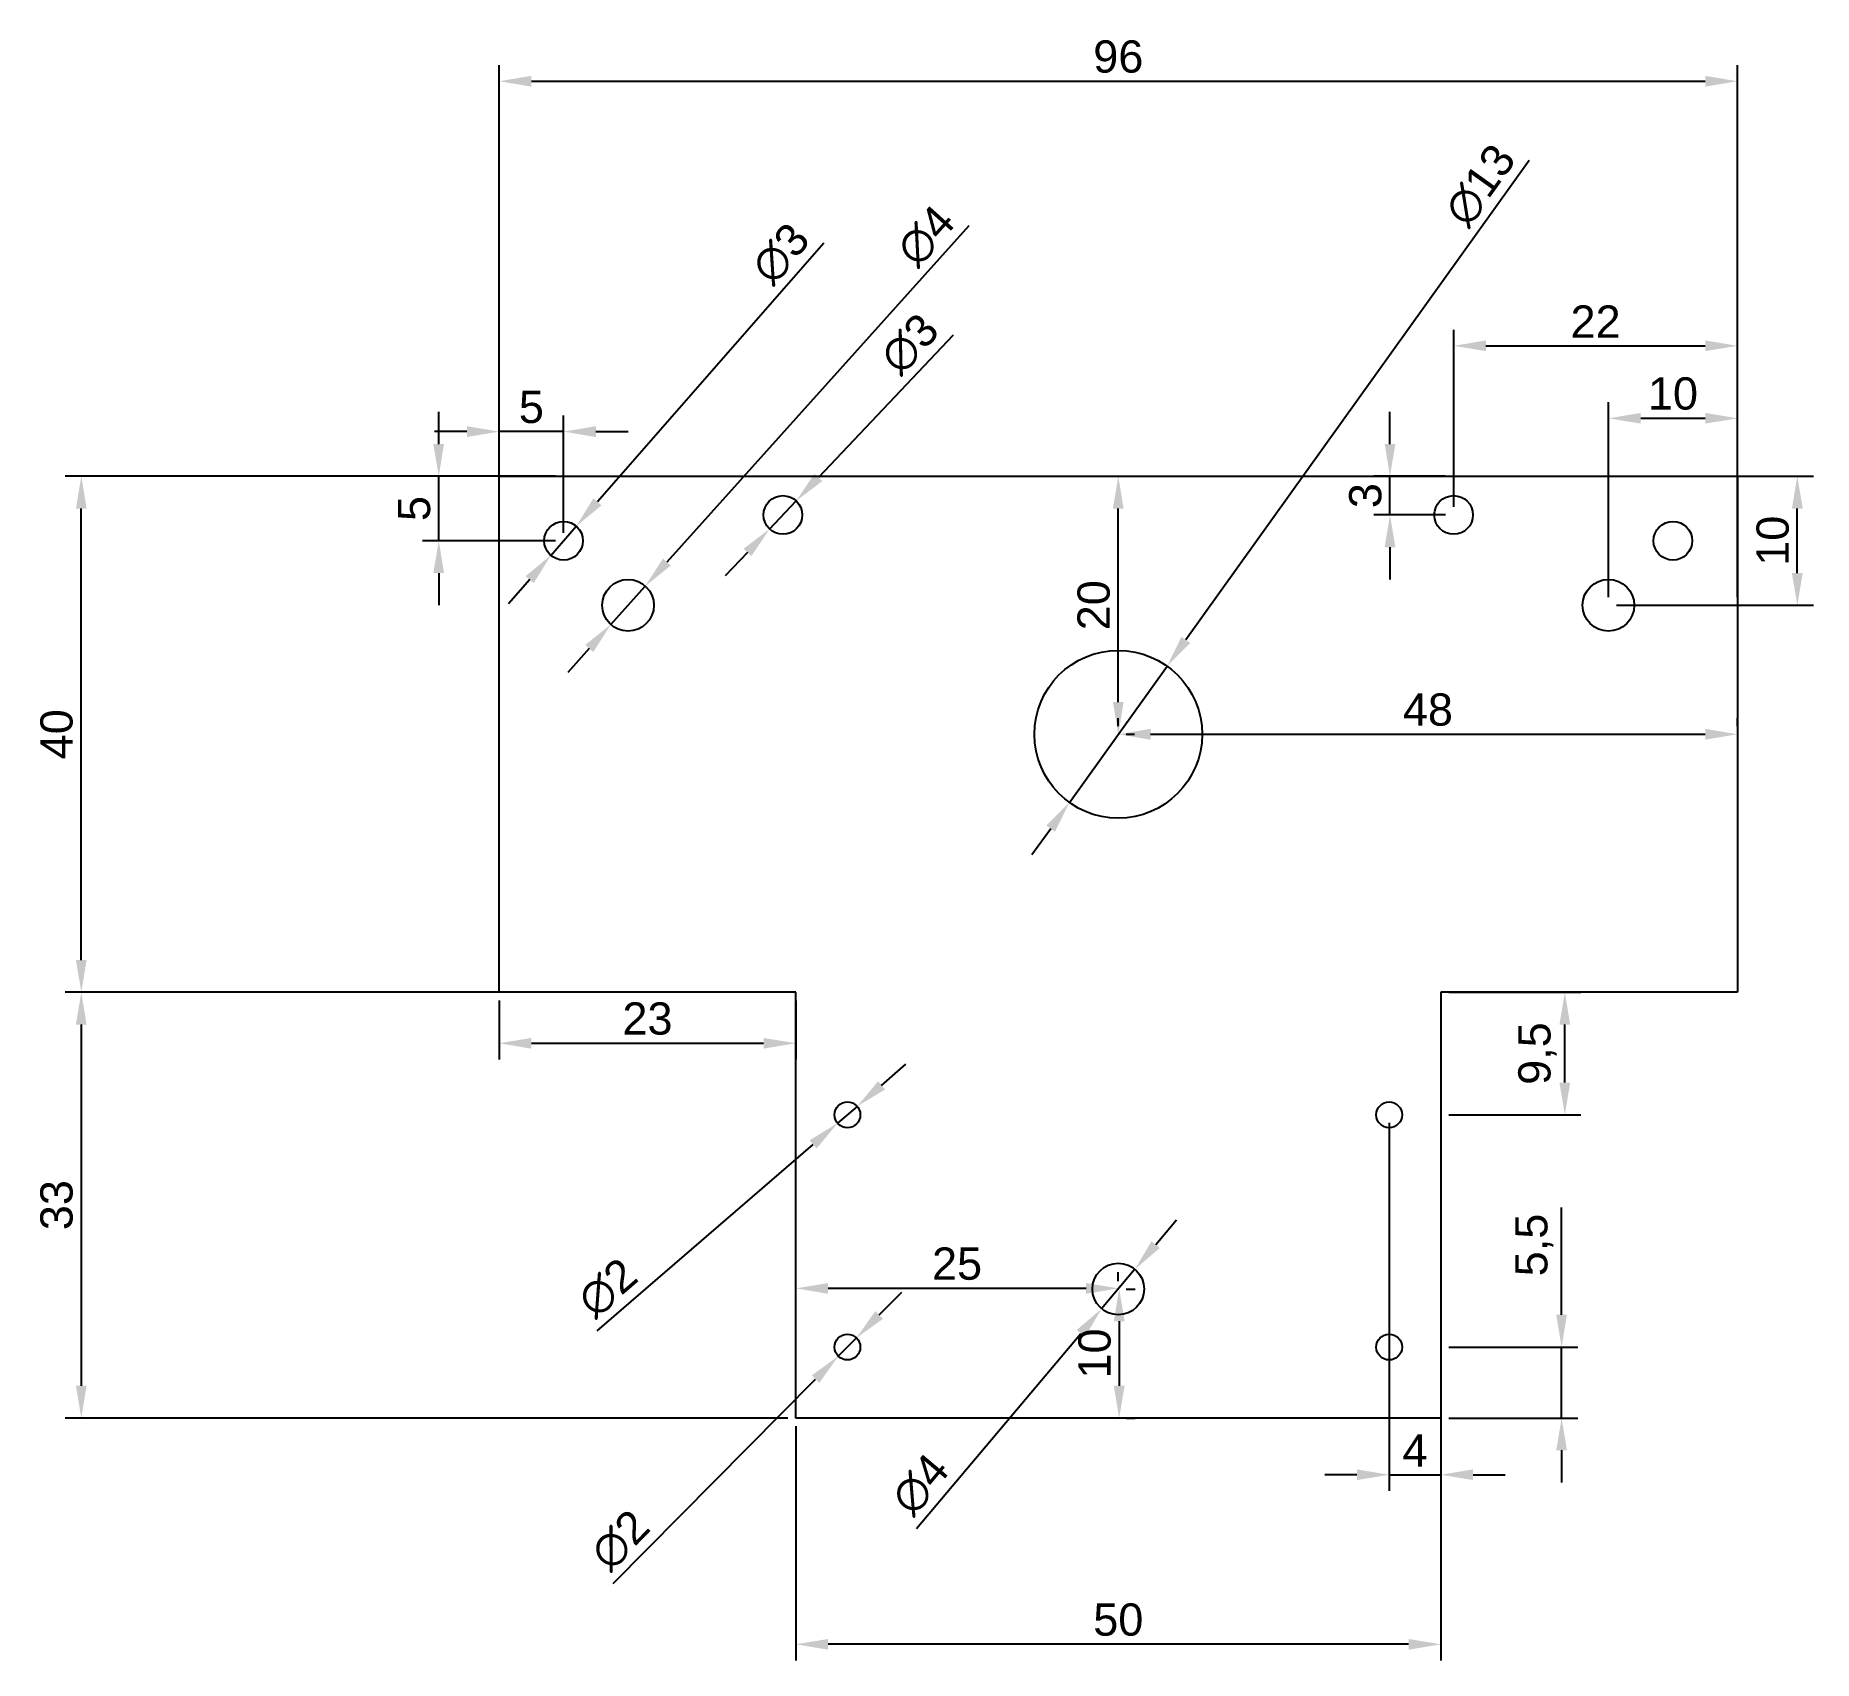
# Model space of a CAD drawing. Header units: millimetres. Extents: x 2460 to 2597, y 1608 to 1734.
import ezdxf

# ---------------------------------------------------------------- set-up
doc = ezdxf.new("R2010")
doc.units = ezdxf.units.MM
doc.styles.get("Standard").update_dxf_attribs({"font": 'arial.ttf'})
doc.dimstyles.new('ISO-25', dxfattribs={"dimtxt": 2.5, "dimasz": 2.5, "dimexe": 1.25, "dimexo": 0.625, "dimtad": 1, "dimtxsty": 'Standard', "dimcen": 2.5, "dimadec": 0, "dimazin": 0, "dimtfac": 1, "dimtmove": 0, "dimatfit": 3, "dimfxl": 1, "dimarcsym": 0})

# ---------------------------------------------------------------- blocks, each defined once
blk = doc.blocks.new('*D1')
at = {"color": 0, "lineweight": -2, "transparency": 16777216}
for p, q in [((2495.61, 1700.44), (2495.61, 1731.69)), ((2591.61, 1700.44), (2591.61, 1731.69)), ((2498.11, 1730.44), (2589.11, 1730.44))]:
    blk.add_line(p, q, dxfattribs=at)
at = {"color": 0, "transparency": 16777216}
for points in [[(2498.11, 1730.86), (2498.11, 1730.02), (2495.61, 1730.44)], [(2589.11, 1730.86), (2589.11, 1730.02), (2591.61, 1730.44)]]:
    blk.add_solid(points, dxfattribs=at)
at = {"layer": 'Defpoints', "color": 0, "transparency": 16777216}
for p in [(2591.61, 1730.44), (2495.61, 1699.82), (2591.61, 1699.82)]:
    blk.add_point(p, dxfattribs=at)
at = {"color": 0, "transparency": 16777216, "insert": (2543.61, 1732.34), "char_height": 2.5, "attachment_point": 5}
blk.add_mtext('96', dxfattribs=at)
blk = doc.blocks.new('*D2')
at = {"color": 0, "lineweight": -2, "transparency": 16777216}
for p, q in [((2518.61, 1626.19), (2518.61, 1608.03)), ((2568.61, 1626.19), (2568.61, 1608.03)), ((2566.11, 1609.28), (2521.11, 1609.28))]:
    blk.add_line(p, q, dxfattribs=at)
at = {"color": 0, "transparency": 16777216}
for points in [[(2521.11, 1609.69), (2521.11, 1608.86), (2518.61, 1609.28)], [(2566.11, 1609.69), (2566.11, 1608.86), (2568.61, 1609.28)]]:
    blk.add_solid(points, dxfattribs=at)
at = {"layer": 'Defpoints', "color": 0, "transparency": 16777216}
for p in [(2518.61, 1626.82), (2568.61, 1626.82), (2518.61, 1609.28)]:
    blk.add_point(p, dxfattribs=at)
at = {"color": 0, "transparency": 16777216, "insert": (2543.61, 1611.18), "char_height": 2.5, "attachment_point": 5}
blk.add_mtext('50', dxfattribs=at)
blk = doc.blocks.new('*D3')
at = {"color": 0, "lineweight": -2, "transparency": 16777216}
for p, q in [((2517.98, 1659.82), (2461.97, 1659.82)), ((2463.22, 1657.32), (2463.22, 1629.32)), ((2517.98, 1626.82), (2461.97, 1626.82))]:
    blk.add_line(p, q, dxfattribs=at)
at = {"color": 0, "transparency": 16777216}
for points in [[(2462.8, 1657.32), (2463.63, 1657.32), (2463.22, 1659.82)], [(2462.8, 1629.32), (2463.63, 1629.32), (2463.22, 1626.82)]]:
    blk.add_solid(points, dxfattribs=at)
at = {"layer": 'Defpoints', "color": 0, "transparency": 16777216}
for p in [(2518.61, 1659.82), (2463.22, 1626.82), (2518.61, 1626.82)]:
    blk.add_point(p, dxfattribs=at)
at = {"color": 0, "transparency": 16777216, "insert": (2461.31, 1643.32), "char_height": 2.5, "attachment_point": 5, "rotation": 90}
blk.add_mtext('33', dxfattribs=at)
blk = doc.blocks.new('*D4')
at = {"color": 0, "lineweight": -2, "transparency": 16777216}
for p, q in [((2494.98, 1699.82), (2461.97, 1699.82)), ((2463.22, 1662.32), (2463.22, 1697.32)), ((2494.98, 1659.82), (2461.97, 1659.82))]:
    blk.add_line(p, q, dxfattribs=at)
at = {"color": 0, "transparency": 16777216}
for points in [[(2462.8, 1697.32), (2463.63, 1697.32), (2463.22, 1699.82)], [(2462.8, 1662.32), (2463.63, 1662.32), (2463.22, 1659.82)]]:
    blk.add_solid(points, dxfattribs=at)
at = {"layer": 'Defpoints', "color": 0, "transparency": 16777216}
for p in [(2463.22, 1699.82), (2495.61, 1699.82), (2495.61, 1659.82)]:
    blk.add_point(p, dxfattribs=at)
at = {"color": 0, "transparency": 16777216, "insert": (2461.31, 1679.82), "char_height": 2.5, "attachment_point": 5, "rotation": 90}
blk.add_mtext('40', dxfattribs=at)
blk = doc.blocks.new('*D5')
at = {"color": 0, "lineweight": -2, "transparency": 16777216}
for p, q in [((2495.61, 1659.19), (2495.61, 1654.62)), ((2518.61, 1659.19), (2518.61, 1654.62)), ((2498.11, 1655.87), (2516.11, 1655.87))]:
    blk.add_line(p, q, dxfattribs=at)
at = {"color": 0, "transparency": 16777216}
for points in [[(2498.11, 1656.28), (2498.11, 1655.45), (2495.61, 1655.87)], [(2516.11, 1656.28), (2516.11, 1655.45), (2518.61, 1655.87)]]:
    blk.add_solid(points, dxfattribs=at)
at = {"layer": 'Defpoints', "color": 0, "transparency": 16777216}
for p in [(2495.61, 1659.82), (2518.61, 1659.82), (2518.61, 1655.87)]:
    blk.add_point(p, dxfattribs=at)
at = {"color": 0, "transparency": 16777216, "insert": (2507.11, 1657.77), "char_height": 2.5, "attachment_point": 5}
blk.add_mtext('23', dxfattribs=at)
blk = doc.blocks.new('*D6')
at = {"color": 0, "lineweight": -2, "transparency": 16777216}
for p, q in [((2495.61, 1695.44), (2495.61, 1704.53)), ((2500.61, 1695.44), (2500.61, 1704.53)), ((2493.11, 1703.28), (2490.61, 1703.28)), ((2500.61, 1703.28), (2495.61, 1703.28)), ((2503.11, 1703.28), (2505.61, 1703.28))]:
    blk.add_line(p, q, dxfattribs=at)
at = {"color": 0, "transparency": 16777216}
for points in [[(2493.11, 1703.7), (2493.11, 1702.86), (2495.61, 1703.28)], [(2503.11, 1703.7), (2503.11, 1702.86), (2500.61, 1703.28)]]:
    blk.add_solid(points, dxfattribs=at)
at = {"layer": 'Defpoints', "color": 0, "transparency": 16777216}
for p in [(2495.61, 1703.28), (2495.61, 1694.82), (2500.61, 1694.82)]:
    blk.add_point(p, dxfattribs=at)
at = {"color": 0, "transparency": 16777216, "insert": (2498.11, 1705.18), "char_height": 2.5, "attachment_point": 5}
blk.add_mtext('5', dxfattribs=at)
blk = doc.blocks.new('*D7')
at = {"color": 0, "lineweight": -2, "transparency": 16777216}
for p, q in [((2490.93, 1702.32), (2490.93, 1704.82)), ((2499.98, 1699.82), (2489.68, 1699.82)), ((2490.93, 1694.82), (2490.93, 1699.82)), ((2499.98, 1694.82), (2489.68, 1694.82)), ((2490.93, 1692.32), (2490.93, 1689.82))]:
    blk.add_line(p, q, dxfattribs=at)
at = {"color": 0, "transparency": 16777216}
for points in [[(2490.51, 1702.32), (2491.34, 1702.32), (2490.93, 1699.82)], [(2490.51, 1692.32), (2491.34, 1692.32), (2490.93, 1694.82)]]:
    blk.add_solid(points, dxfattribs=at)
at = {"layer": 'Defpoints', "color": 0, "transparency": 16777216}
for p in [(2490.93, 1699.82), (2500.61, 1699.82), (2500.61, 1694.82)]:
    blk.add_point(p, dxfattribs=at)
at = {"color": 0, "transparency": 16777216, "insert": (2489.03, 1697.32), "char_height": 2.5, "attachment_point": 5, "rotation": 90}
blk.add_mtext('5', dxfattribs=at)
blk = doc.blocks.new('*D8')
at = {"color": 0, "lineweight": -2, "transparency": 16777216}
for p, q in [((2564.67, 1702.32), (2564.67, 1704.82)), ((2568.98, 1699.82), (2563.42, 1699.82)), ((2564.67, 1696.82), (2564.67, 1699.82)), ((2568.98, 1696.82), (2563.42, 1696.82)), ((2564.67, 1694.32), (2564.67, 1691.82))]:
    blk.add_line(p, q, dxfattribs=at)
at = {"color": 0, "transparency": 16777216}
for points in [[(2564.26, 1702.32), (2565.09, 1702.32), (2564.67, 1699.82)], [(2564.26, 1694.32), (2565.09, 1694.32), (2564.67, 1696.82)]]:
    blk.add_solid(points, dxfattribs=at)
at = {"layer": 'Defpoints', "color": 0, "transparency": 16777216}
for p in [(2564.67, 1699.82), (2569.61, 1699.82), (2569.61, 1696.82)]:
    blk.add_point(p, dxfattribs=at)
at = {"color": 0, "transparency": 16777216, "insert": (2562.77, 1698.32), "char_height": 2.5, "attachment_point": 5, "rotation": 90}
blk.add_mtext('3', dxfattribs=at)
blk = doc.blocks.new('*D9')
at = {"color": 0, "lineweight": -2, "transparency": 16777216}
for p, q in [((2564.61, 1649.69), (2564.61, 1621.17)), ((2568.61, 1649.69), (2568.61, 1621.17)), ((2562.11, 1622.42), (2559.61, 1622.42)), ((2564.61, 1622.42), (2568.61, 1622.42)), ((2571.11, 1622.42), (2573.61, 1622.42))]:
    blk.add_line(p, q, dxfattribs=at)
at = {"color": 0, "transparency": 16777216}
for points in [[(2562.11, 1622.84), (2562.11, 1622.01), (2564.61, 1622.42)], [(2571.11, 1622.84), (2571.11, 1622.01), (2568.61, 1622.42)]]:
    blk.add_solid(points, dxfattribs=at)
at = {"layer": 'Defpoints', "color": 0, "transparency": 16777216}
for p in [(2564.61, 1650.32), (2568.61, 1650.32), (2568.61, 1622.42)]:
    blk.add_point(p, dxfattribs=at)
at = {"color": 0, "transparency": 16777216, "insert": (2566.61, 1624.3), "char_height": 2.5, "attachment_point": 5}
blk.add_mtext('4', dxfattribs=at)
blk = doc.blocks.new('*D10')
at = {"color": 0, "lineweight": -2, "transparency": 16777216}
for p, q in [((2569.23, 1659.82), (2579.48, 1659.82)), ((2578.23, 1652.82), (2578.23, 1657.32)), ((2569.23, 1650.32), (2579.48, 1650.32))]:
    blk.add_line(p, q, dxfattribs=at)
at = {"color": 0, "transparency": 16777216}
for points in [[(2577.81, 1657.32), (2578.64, 1657.32), (2578.23, 1659.82)], [(2577.81, 1652.82), (2578.64, 1652.82), (2578.23, 1650.32)]]:
    blk.add_solid(points, dxfattribs=at)
at = {"layer": 'Defpoints', "color": 0, "transparency": 16777216}
for p in [(2568.61, 1659.82), (2578.23, 1659.82), (2568.61, 1650.32)]:
    blk.add_point(p, dxfattribs=at)
at = {"color": 0, "transparency": 16777216, "insert": (2576.1, 1655.07), "char_height": 2.5, "attachment_point": 5, "rotation": 90}
blk.add_mtext('9,5', dxfattribs=at)
blk = doc.blocks.new('*D11')
at = {"color": 0, "lineweight": -2, "transparency": 16777216}
for p, q in [((2577.98, 1634.82), (2577.98, 1643.14)), ((2569.23, 1632.32), (2579.23, 1632.32)), ((2577.98, 1626.82), (2577.98, 1632.32)), ((2569.23, 1626.82), (2579.23, 1626.82)), ((2577.98, 1624.32), (2577.98, 1621.82))]:
    blk.add_line(p, q, dxfattribs=at)
at = {"color": 0, "transparency": 16777216}
for points in [[(2577.56, 1634.82), (2578.39, 1634.82), (2577.98, 1632.32)], [(2577.56, 1624.32), (2578.39, 1624.32), (2577.98, 1626.82)]]:
    blk.add_solid(points, dxfattribs=at)
at = {"layer": 'Defpoints', "color": 0, "transparency": 16777216}
for p in [(2568.61, 1632.32), (2577.98, 1632.32), (2568.61, 1626.82)]:
    blk.add_point(p, dxfattribs=at)
at = {"color": 0, "transparency": 16777216, "insert": (2575.86, 1640.23), "char_height": 2.5, "attachment_point": 5, "rotation": 90}
blk.add_mtext('5,5', dxfattribs=at)
blk = doc.blocks.new('*D12')
at = {"color": 0, "lineweight": -2, "transparency": 16777216}
for p, q in [((2544.23, 1636.82), (2544.93, 1636.82)), ((2543.68, 1634.32), (2543.68, 1629.32)), ((2544.23, 1626.82), (2544.93, 1626.82))]:
    blk.add_line(p, q, dxfattribs=at)
at = {"color": 0, "transparency": 16777216}
for points in [[(2543.26, 1634.32), (2544.1, 1634.32), (2543.68, 1636.82)], [(2543.26, 1629.32), (2544.1, 1629.32), (2543.68, 1626.82)]]:
    blk.add_solid(points, dxfattribs=at)
at = {"layer": 'Defpoints', "color": 0, "transparency": 16777216}
for p in [(2543.61, 1636.82), (2543.61, 1626.82), (2543.68, 1626.82)]:
    blk.add_point(p, dxfattribs=at)
at = {"color": 0, "transparency": 16777216, "insert": (2541.78, 1631.82), "char_height": 2.5, "attachment_point": 5, "rotation": 90}
blk.add_mtext('10', dxfattribs=at)
blk = doc.blocks.new('*D13')
at = {"color": 0, "lineweight": -2, "transparency": 16777216}
for p, q in [((2569.61, 1697.44), (2569.61, 1711.18)), ((2591.61, 1697.44), (2591.61, 1711.18)), ((2572.11, 1709.93), (2589.11, 1709.93))]:
    blk.add_line(p, q, dxfattribs=at)
at = {"color": 0, "transparency": 16777216}
for points in [[(2572.11, 1710.35), (2572.11, 1709.52), (2569.61, 1709.93)], [(2589.11, 1710.35), (2589.11, 1709.52), (2591.61, 1709.93)]]:
    blk.add_solid(points, dxfattribs=at)
at = {"layer": 'Defpoints', "color": 0, "transparency": 16777216}
for p in [(2591.61, 1709.93), (2569.61, 1696.82), (2591.61, 1696.82)]:
    blk.add_point(p, dxfattribs=at)
at = {"color": 0, "transparency": 16777216, "insert": (2580.61, 1711.81), "char_height": 2.5, "attachment_point": 5}
blk.add_mtext('22', dxfattribs=at)
blk = doc.blocks.new('*D14')
at = {"color": 0, "lineweight": -2, "transparency": 16777216}
for p, q in [((2581.61, 1690.44), (2581.61, 1705.56)), ((2591.61, 1690.44), (2591.61, 1705.56)), ((2584.11, 1704.31), (2589.11, 1704.31))]:
    blk.add_line(p, q, dxfattribs=at)
at = {"color": 0, "transparency": 16777216}
for points in [[(2584.11, 1704.73), (2584.11, 1703.9), (2581.61, 1704.31)], [(2589.11, 1704.73), (2589.11, 1703.9), (2591.61, 1704.31)]]:
    blk.add_solid(points, dxfattribs=at)
at = {"layer": 'Defpoints', "color": 0, "transparency": 16777216}
for p in [(2591.61, 1704.31), (2581.61, 1689.82), (2591.61, 1689.82)]:
    blk.add_point(p, dxfattribs=at)
at = {"color": 0, "transparency": 16777216, "insert": (2586.61, 1706.22), "char_height": 2.5, "attachment_point": 5}
blk.add_mtext('10', dxfattribs=at)
blk = doc.blocks.new('*D15')
at = {"color": 0, "lineweight": -2, "transparency": 16777216}
for p, q in [((2582.23, 1699.82), (2597.5, 1699.82)), ((2596.25, 1692.32), (2596.25, 1697.32)), ((2582.23, 1689.82), (2597.5, 1689.82))]:
    blk.add_line(p, q, dxfattribs=at)
at = {"color": 0, "transparency": 16777216}
for points in [[(2595.83, 1697.32), (2596.67, 1697.32), (2596.25, 1699.82)], [(2595.83, 1692.32), (2596.67, 1692.32), (2596.25, 1689.82)]]:
    blk.add_solid(points, dxfattribs=at)
at = {"layer": 'Defpoints', "color": 0, "transparency": 16777216}
for p in [(2581.61, 1699.82), (2596.25, 1699.82), (2581.61, 1689.82)]:
    blk.add_point(p, dxfattribs=at)
at = {"color": 0, "transparency": 16777216, "insert": (2594.35, 1694.82), "char_height": 2.5, "attachment_point": 5, "rotation": 90}
blk.add_mtext('10', dxfattribs=at)
blk = doc.blocks.new('*D16')
at = {"color": 0, "lineweight": -2, "transparency": 16777216}
for p, q in [((2544.23, 1699.82), (2544.86, 1699.82)), ((2543.61, 1682.32), (2543.61, 1697.32)), ((2544.23, 1679.82), (2544.86, 1679.82))]:
    blk.add_line(p, q, dxfattribs=at)
at = {"color": 0, "transparency": 16777216}
for points in [[(2543.19, 1697.32), (2544.02, 1697.32), (2543.61, 1699.82)], [(2543.19, 1682.32), (2544.02, 1682.32), (2543.61, 1679.82)]]:
    blk.add_solid(points, dxfattribs=at)
at = {"layer": 'Defpoints', "color": 0, "transparency": 16777216}
for p in [(2543.61, 1699.82), (2543.61, 1699.82), (2543.61, 1679.82)]:
    blk.add_point(p, dxfattribs=at)
at = {"color": 0, "transparency": 16777216, "insert": (2541.71, 1689.82), "char_height": 2.5, "attachment_point": 5, "rotation": 90}
blk.add_mtext('20', dxfattribs=at)
blk = doc.blocks.new('*D17')
at = {"color": 0, "lineweight": -2, "transparency": 16777216}
for p, q in [((2543.61, 1680.44), (2543.61, 1681.07)), ((2591.61, 1680.44), (2591.61, 1681.07)), ((2546.11, 1679.82), (2589.11, 1679.82))]:
    blk.add_line(p, q, dxfattribs=at)
at = {"color": 0, "transparency": 16777216}
for points in [[(2546.11, 1680.24), (2546.11, 1679.4), (2543.61, 1679.82)], [(2589.11, 1680.24), (2589.11, 1679.4), (2591.61, 1679.82)]]:
    blk.add_solid(points, dxfattribs=at)
at = {"layer": 'Defpoints', "color": 0, "transparency": 16777216}
for p in [(2543.61, 1679.82), (2591.61, 1679.82), (2591.61, 1679.82)]:
    blk.add_point(p, dxfattribs=at)
at = {"color": 0, "transparency": 16777216, "insert": (2567.61, 1681.72), "char_height": 2.5, "attachment_point": 5}
blk.add_mtext('48', dxfattribs=at)
blk = doc.blocks.new('*D18')
at = {"color": 0, "lineweight": -2, "transparency": 16777216}
for p, q in [((2520.77, 1717.9), (2503.24, 1697.83)), ((2499.62, 1693.69), (2501.59, 1695.95)), ((2497.98, 1691.81), (2496.33, 1689.92))]:
    blk.add_line(p, q, dxfattribs=at)
at = {"color": 0, "transparency": 16777216}
for points in [[(2502.92, 1698.11), (2503.55, 1697.56), (2501.59, 1695.95)], [(2497.66, 1692.08), (2498.29, 1691.53), (2499.62, 1693.69)]]:
    blk.add_solid(points, dxfattribs=at)
at = {"layer": 'Defpoints', "color": 0, "transparency": 16777216}
for p in [(2501.59, 1695.95), (2499.62, 1693.69)]:
    blk.add_point(p, dxfattribs=at)
at = {"color": 0, "transparency": 16777216, "insert": (2517.44, 1717.08), "char_height": 2.5, "attachment_point": 5, "rotation": 48.8604}
blk.add_mtext('∅3', dxfattribs=at)
blk = doc.blocks.new('*D19')
at = {"color": 0, "lineweight": -2, "transparency": 16777216}
for p, q in [((2530.8, 1710.76), (2520.36, 1699.72)), ((2516.58, 1695.73), (2518.64, 1697.91)), ((2514.86, 1693.91), (2513.14, 1692.1))]:
    blk.add_line(p, q, dxfattribs=at)
at = {"color": 0, "transparency": 16777216}
for points in [[(2520.05, 1700.01), (2520.66, 1699.44), (2518.64, 1697.91)], [(2514.55, 1694.2), (2515.16, 1693.63), (2516.58, 1695.73)]]:
    blk.add_solid(points, dxfattribs=at)
at = {"layer": 'Defpoints', "color": 0, "transparency": 16777216}
for p in [(2518.64, 1697.91), (2516.58, 1695.73)]:
    blk.add_point(p, dxfattribs=at)
at = {"color": 0, "transparency": 16777216, "insert": (2527.44, 1710.08), "char_height": 2.5, "attachment_point": 5, "rotation": 46.5797}
blk.add_mtext('∅3', dxfattribs=at)
blk = doc.blocks.new('*D20')
at = {"color": 0, "lineweight": -2, "transparency": 16777216}
for p, q in [((2575.47, 1724.3), (2548.85, 1687.14)), ((2539.82, 1674.53), (2547.39, 1685.1)), ((2538.37, 1672.5), (2536.91, 1670.47))]:
    blk.add_line(p, q, dxfattribs=at)
at = {"color": 0, "transparency": 16777216}
for points in [[(2548.51, 1687.38), (2549.19, 1686.89), (2547.39, 1685.1)], [(2538.03, 1672.75), (2538.7, 1672.26), (2539.82, 1674.53)]]:
    blk.add_solid(points, dxfattribs=at)
at = {"layer": 'Defpoints', "color": 0, "transparency": 16777216}
for p in [(2547.39, 1685.1), (2539.82, 1674.53)]:
    blk.add_point(p, dxfattribs=at)
at = {"color": 0, "transparency": 16777216, "insert": (2571.67, 1722.38), "char_height": 2.5, "attachment_point": 5, "rotation": 54.3867}
blk.add_mtext('∅13', dxfattribs=at)
blk = doc.blocks.new('*D21')
at = {"color": 0, "lineweight": -2, "transparency": 16777216}
for p, q in [((2532.03, 1719.22), (2508.62, 1693.17)), ((2504.27, 1688.33), (2506.94, 1691.31)), ((2502.6, 1686.47), (2500.93, 1684.61))]:
    blk.add_line(p, q, dxfattribs=at)
at = {"color": 0, "transparency": 16777216}
for points in [[(2508.31, 1693.44), (2508.92, 1692.89), (2506.94, 1691.31)], [(2502.29, 1686.75), (2502.91, 1686.19), (2504.27, 1688.33)]]:
    blk.add_solid(points, dxfattribs=at)
at = {"layer": 'Defpoints', "color": 0, "transparency": 16777216}
for p in [(2506.94, 1691.31), (2504.27, 1688.33)]:
    blk.add_point(p, dxfattribs=at)
at = {"color": 0, "transparency": 16777216, "insert": (2528.7, 1718.45), "char_height": 2.5, "attachment_point": 5, "rotation": 48.046}
blk.add_mtext('∅4', dxfattribs=at)
blk = doc.blocks.new('*D22')
at = {"color": 0, "lineweight": -2, "transparency": 16777216}
for p, q in [((2546.51, 1640.26), (2548.12, 1642.17)), ((2544.9, 1638.35), (2542.32, 1635.29)), ((2527.97, 1618.26), (2540.71, 1633.38))]:
    blk.add_line(p, q, dxfattribs=at)
at = {"color": 0, "transparency": 16777216}
for points in [[(2546.19, 1640.53), (2546.82, 1639.99), (2544.9, 1638.35)], [(2540.39, 1633.65), (2541.03, 1633.11), (2542.32, 1635.29)]]:
    blk.add_solid(points, dxfattribs=at)
at = {"layer": 'Defpoints', "color": 0, "transparency": 16777216}
for p in [(2544.9, 1638.35), (2542.32, 1635.29)]:
    blk.add_point(p, dxfattribs=at)
at = {"color": 0, "transparency": 16777216, "insert": (2528.27, 1621.67), "char_height": 2.5, "attachment_point": 5, "rotation": 49.8948}
blk.add_mtext('∅4', dxfattribs=at)
blk = doc.blocks.new('*D23')
at = {"color": 0, "lineweight": -2, "transparency": 16777216}
for p, q in [((2518.61, 1637.44), (2518.61, 1638.12)), ((2543.61, 1637.44), (2543.61, 1638.12)), ((2541.11, 1636.87), (2521.11, 1636.87))]:
    blk.add_line(p, q, dxfattribs=at)
at = {"color": 0, "transparency": 16777216}
for points in [[(2521.11, 1637.28), (2521.11, 1636.45), (2518.61, 1636.87)], [(2541.11, 1637.28), (2541.11, 1636.45), (2543.61, 1636.87)]]:
    blk.add_solid(points, dxfattribs=at)
at = {"layer": 'Defpoints', "color": 0, "transparency": 16777216}
for p in [(2518.61, 1636.87), (2518.61, 1636.82), (2543.61, 1636.82)]:
    blk.add_point(p, dxfattribs=at)
at = {"color": 0, "transparency": 16777216, "insert": (2531.11, 1638.77), "char_height": 2.5, "attachment_point": 5}
blk.add_mtext('25', dxfattribs=at)
blk = doc.blocks.new('*D24')
at = {"color": 0, "lineweight": -2, "transparency": 16777216}
for p, q in [((2525.07, 1634.81), (2526.83, 1636.58)), ((2523.31, 1633.03), (2521.9, 1631.61)), ((2504.44, 1613.98), (2520.14, 1629.83))]:
    blk.add_line(p, q, dxfattribs=at)
at = {"color": 0, "transparency": 16777216}
for points in [[(2524.77, 1635.1), (2525.37, 1634.51), (2523.31, 1633.03)], [(2519.85, 1630.13), (2520.44, 1629.54), (2521.9, 1631.61)]]:
    blk.add_solid(points, dxfattribs=at)
at = {"layer": 'Defpoints', "color": 0, "transparency": 16777216}
for p in [(2523.31, 1633.03), (2521.9, 1631.61)]:
    blk.add_point(p, dxfattribs=at)
at = {"color": 0, "transparency": 16777216, "insert": (2505, 1617.35), "char_height": 2.5, "attachment_point": 5, "rotation": 45.2631}
blk.add_mtext('∅2', dxfattribs=at)
blk = doc.blocks.new('*D25')
at = {"color": 0, "lineweight": -2, "transparency": 16777216}
for p, q in [((2525.26, 1652.6), (2527.15, 1654.24)), ((2523.36, 1650.97), (2521.85, 1649.67)), ((2503.2, 1633.59), (2519.96, 1648.03))]:
    blk.add_line(p, q, dxfattribs=at)
at = {"color": 0, "transparency": 16777216}
for points in [[(2524.99, 1652.92), (2525.53, 1652.29), (2523.36, 1650.97)], [(2519.68, 1648.35), (2520.23, 1647.72), (2521.85, 1649.67)]]:
    blk.add_solid(points, dxfattribs=at)
at = {"layer": 'Defpoints', "color": 0, "transparency": 16777216}
for p in [(2523.36, 1650.97), (2521.85, 1649.67)]:
    blk.add_point(p, dxfattribs=at)
at = {"color": 0, "transparency": 16777216, "insert": (2504.02, 1636.9), "char_height": 2.5, "attachment_point": 5, "rotation": 40.7623}
blk.add_mtext('∅2', dxfattribs=at)

msp = doc.modelspace()

# ---------------------------------------------------------------- linework, layer by layer
for p, q in [((2495.607, 1699.819), (2591.607, 1699.819)), ((2495.607, 1659.819), (2495.607, 1699.819)), ((2591.607, 1699.819), (2591.607, 1659.819)), ((2518.607, 1659.819), (2495.607, 1659.819)), ((2518.607, 1626.819), (2518.607, 1659.819)), ((2591.607, 1659.819), (2568.607, 1659.819)), ((2568.607, 1659.819), (2568.607, 1626.819)), ((2568.607, 1626.819), (2518.607, 1626.819))]:
    msp.add_line(p, q)
for centre, radius in [((2517.607, 1696.819), 1.5), ((2569.607, 1696.819), 1.5), ((2500.607, 1694.819), 1.5), ((2586.607, 1694.819), 1.5), ((2505.607, 1689.819), 2), ((2581.607, 1689.819), 2), ((2543.607, 1679.819), 6.5), ((2522.607, 1650.319), 1), ((2564.607, 1650.319), 1), ((2543.607, 1636.819), 2), ((2522.607, 1632.319), 1), ((2564.607, 1632.319), 1)]:
    msp.add_circle(centre, radius)

# ---------------------------------------------------------------- dimensions: what is measured, and where the dimension line sits
for base, p1, p2, picture, middle in [((2591.607, 1730.438), (2495.607, 1699.819), (2591.607, 1699.819), '*D1', (2543.607, 1732.34)), ((2591.607, 1709.934), (2569.607, 1696.819), (2591.607, 1696.819), '*D13', (2580.607, 1711.814)), ((2591.607, 1704.314), (2581.607, 1689.819), (2591.607, 1689.819), '*D14', (2586.607, 1706.216)), ((2495.607, 1703.281), (2500.607, 1694.819), (2495.607, 1694.819), '*D6', (2498.107, 1705.178)), ((2591.607, 1679.819), (2543.607, 1679.819), (2591.607, 1679.819), '*D17', (2567.607, 1681.721)), ((2518.607, 1655.868), (2495.607, 1659.819), (2518.607, 1659.819), '*D5', (2507.107, 1657.77)), ((2568.607, 1622.422), (2564.607, 1650.319), (2568.607, 1650.319), '*D9', (2566.607, 1624.297)), ((2518.607, 1636.867), (2543.607, 1636.819), (2518.607, 1636.819), '*D23', (2531.107, 1638.769)), ((2518.607, 1609.278), (2568.607, 1626.819), (2518.607, 1626.819), '*D2', (2543.607, 1611.179))]:
    dim = msp.add_linear_dim(base=base, p1=p1, p2=p2, dimstyle='ISO-25')
    dim.commit()
    dim.dimension.update_dxf_attribs({"geometry": picture, "text_midpoint": middle})
for p1, p2, picture, middle in [((2539.822, 1674.535), (2547.392, 1685.103), '*D20', (2573.27, 1721.232)), ((2504.27, 1688.332), (2506.944, 1691.307), '*D21', (2530.162, 1717.135)), ((2499.62, 1693.69), (2501.594, 1695.949), '*D18', (2518.921, 1715.784)), ((2516.576, 1695.73), (2518.638, 1697.909), '*D19', (2528.87, 1708.721)), ((2523.364, 1650.972), (2521.849, 1649.666), '*D25', (2505.31, 1635.409)), ((2544.895, 1638.349), (2542.318, 1635.289), '*D22', (2529.777, 1620.399)), ((2523.311, 1633.03), (2521.903, 1631.609), '*D24', (2506.4, 1615.963))]:
    dim = msp.add_diameter_dim_2p(p1=p1, p2=p2, dimstyle='ISO-25')
    dim.commit()
    dim.dimension.update_dxf_attribs({"geometry": picture, "text_midpoint": middle, "dimtype": 163})
for base, p1, p2, picture, middle in [((2490.927, 1699.819), (2500.607, 1694.819), (2500.607, 1699.819), '*D7', (2489.03, 1697.319)), ((2564.674, 1699.819), (2569.607, 1696.819), (2569.607, 1699.819), '*D8', (2562.772, 1698.319)), ((2463.216, 1699.819), (2495.607, 1659.819), (2495.607, 1699.819), '*D4', (2461.314, 1679.819)), ((2543.607, 1699.819), (2543.607, 1679.819), (2543.607, 1699.819), '*D16', (2541.705, 1689.819)), ((2596.25, 1699.819), (2581.607, 1689.819), (2581.607, 1699.819), '*D15', (2594.348, 1694.819)), ((2463.216, 1626.819), (2518.607, 1659.819), (2518.607, 1626.819), '*D3', (2461.313, 1643.319)), ((2578.226, 1659.819), (2568.607, 1650.319), (2568.607, 1659.819), '*D10', (2576.098, 1655.069)), ((2577.978, 1632.319), (2568.607, 1626.819), (2568.607, 1632.319), '*D11', (2575.856, 1640.229)), ((2543.679, 1626.819), (2543.607, 1636.819), (2543.607, 1626.819), '*D12', (2541.778, 1631.819))]:
    dim = msp.add_linear_dim(base=base, p1=p1, p2=p2, angle=90, dimstyle='ISO-25')
    dim.commit()
    dim.dimension.update_dxf_attribs({"geometry": picture, "text_midpoint": middle})

doc.saveas('drawing.dxf')
